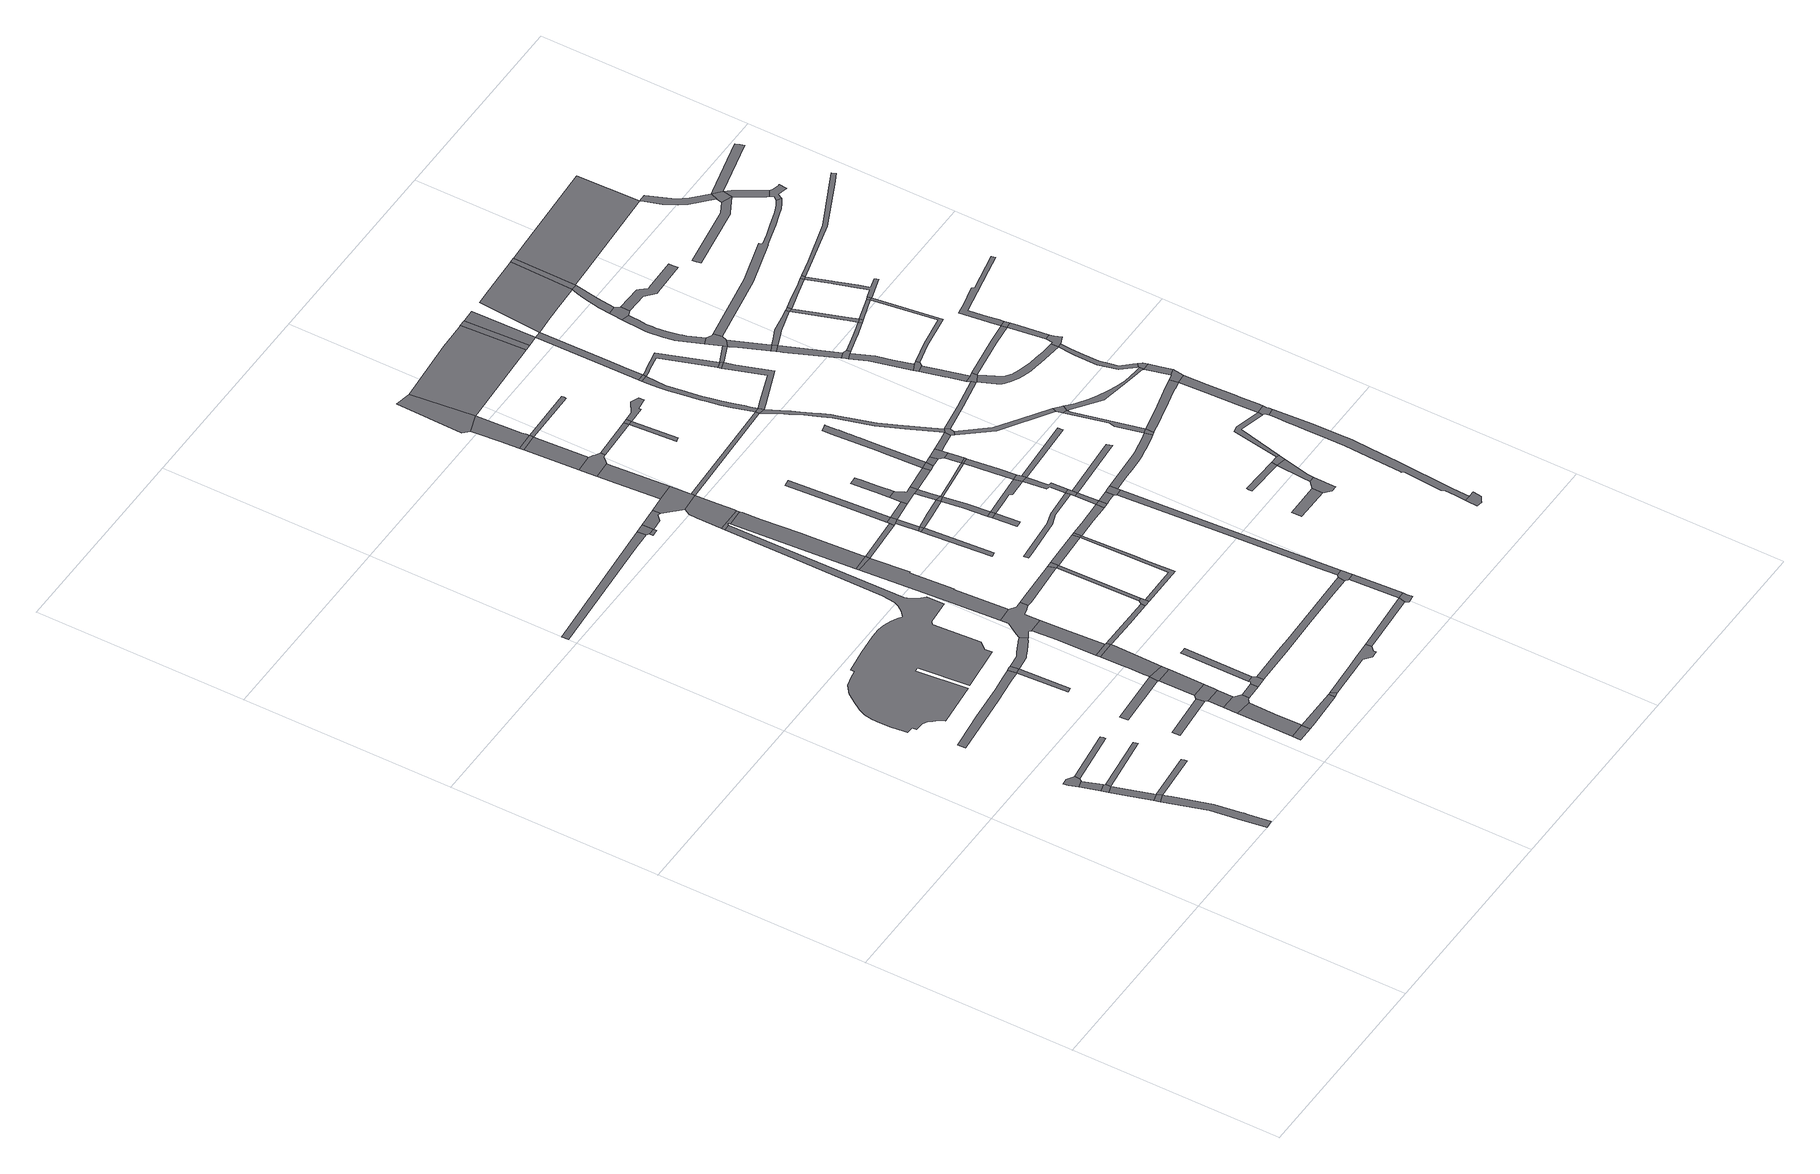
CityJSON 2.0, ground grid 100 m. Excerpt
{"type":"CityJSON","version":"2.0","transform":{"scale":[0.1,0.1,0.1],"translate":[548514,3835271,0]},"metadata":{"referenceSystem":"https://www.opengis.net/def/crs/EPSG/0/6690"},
"CityObjects":{
"road1":{"type":"Road","attributes":{"RoadStructureAttribute.sectionType":"1"},"geometry":[{"type":"MultiSurface","lod":"1","boundaries":[[[0,1,2,3,4,5,6,7,8,9,10,11,12]]]}]},
"road2":{"type":"Road","geometry":[{"type":"MultiSurface","lod":"1","boundaries":[[[13,14,15,16,17]]]}]},
"road3":{"type":"Road","attributes":{"RoadStructureAttribute.sectionType":"1"},"geometry":[{"type":"MultiSurface","lod":"1","boundaries":[[[18,19,20,14,13]]]}]},
"road4":{"type":"Road","attributes":{"RoadStructureAttribute.sectionType":"1"},"geometry":[{"type":"MultiSurface","lod":"1","boundaries":[[[16,15,21,22,23]]]}]},
"road5":{"type":"Road","geometry":[{"type":"MultiSurface","lod":"1","boundaries":[[[23,22,7,6]]]}]},
"road6":{"type":"Road","geometry":[{"type":"MultiSurface","lod":"1","boundaries":[[[24,25,26,27,28,20,19,29,30,31,32]]]}]},
"road7":{"type":"Road","geometry":[{"type":"MultiSurface","lod":"1","boundaries":[[[33,34,35,23,6]]]}]},
"road8":{"type":"Road","attributes":{"RoadStructureAttribute.sectionType":"1"},"geometry":[{"type":"MultiSurface","lod":"1","boundaries":[[[36,37,38,39,17,16]]]}]},
"road9":{"type":"Road","attributes":{"RoadStructureAttribute.sectionType":"1"},"geometry":[{"type":"MultiSurface","lod":"1","boundaries":[[[40,41,42,32,31]]]}]},
"road10":{"type":"Road","attributes":{"RoadStructureAttribute.sectionType":"1"},"geometry":[{"type":"MultiSurface","lod":"1","boundaries":[[[43,44,45,46,47,48,49,50,51,52,53,54]]]}]},
"road11":{"type":"Road","geometry":[{"type":"MultiSurface","lod":"1","boundaries":[[[55,56,57,58,59]]]}]},
"road12":{"type":"Road","geometry":[{"type":"MultiSurface","lod":"1","boundaries":[[[60,61,62,63]]]}]},
"road13":{"type":"Road","attributes":{"RoadStructureAttribute.sectionType":"1"},"geometry":[{"type":"MultiSurface","lod":"1","boundaries":[[[64,65,66,67,68]]]}]},
"road14":{"type":"Road","geometry":[{"type":"MultiSurface","lod":"1","boundaries":[[[69,70,71,72,54]]]}]},
"road15":{"type":"Road","attributes":{"RoadStructureAttribute.sectionType":"1"},"geometry":[{"type":"MultiSurface","lod":"1","boundaries":[[[73,74,60,63,75,76,77]]]}]},
"road16":{"type":"Road","geometry":[{"type":"MultiSurface","lod":"1","boundaries":[[[78,79,43,54,72]]]}]},
"road17":{"type":"Road","geometry":[{"type":"MultiSurface","lod":"1","boundaries":[[[80,81,82,83,84,85,73,77,86,87,88]]]}]},
"road18":{"type":"Road","attributes":{"RoadStructureAttribute.sectionType":"1"},"geometry":[{"type":"MultiSurface","lod":"1","boundaries":[[[89,90,91,92,93,94,95,96,97,98,99,100,101,102,103,104,105,106,107,108,109,110,111,112,113,114,115,116,117,118,119,120,121,122,123,124,125,126,127,128,129,130,131,132,133,134,135,136,137,138]]]}]},
"road19":{"type":"Road","attributes":{"RoadStructureAttribute.sectionType":"1"},"geometry":[{"type":"MultiSurface","lod":"1","boundaries":[[[139,83,82,140]]]}]},
"road20":{"type":"Road","attributes":{"RoadStructureAttribute.sectionType":"1"},"geometry":[{"type":"MultiSurface","lod":"1","boundaries":[[[141,142,143,144,145]]]}]},
"road21":{"type":"Road","geometry":[{"type":"MultiSurface","lod":"1","boundaries":[[[146,147,148,149,55,59,139,140,150,151]]]}]},
"road22":{"type":"Road","attributes":{"RoadStructureAttribute.sectionType":"1"},"geometry":[{"type":"MultiSurface","lod":"1","boundaries":[[[63,62,152,153,154]]]}]},
"road23":{"type":"Road","attributes":{"RoadStructureAttribute.sectionType":"1"},"geometry":[{"type":"MultiSurface","lod":"1","boundaries":[[[155,156,146,151,157]]]}]},
"road24":{"type":"Road","attributes":{"RoadStructureAttribute.sectionType":"1"},"geometry":[{"type":"MultiSurface","lod":"1","boundaries":[[[158,159,160,161,162,163,78,72,164,165,166,167,168,169]]]}]},
"road25":{"type":"Road","attributes":{"RoadStructureAttribute.sectionType":"1"},"geometry":[{"type":"MultiSurface","lod":"1","boundaries":[[[170,88,87,171]]]}]},
"road26":{"type":"Road","geometry":[{"type":"MultiSurface","lod":"1","boundaries":[[[64,68,155,157,172]]]}]},
"road27":{"type":"Road","attributes":{"RoadStructureAttribute.sectionType":"1"},"geometry":[{"type":"MultiSurface","lod":"1","boundaries":[[[173,174,175,176,177,178,179,180,64,172]]]}]},
"road28":{"type":"Road","geometry":[{"type":"MultiSurface","lod":"1","boundaries":[[[181,182,183,184,170,171,185,186,187]]]}]},
"road29":{"type":"Road","geometry":[{"type":"MultiSurface","lod":"1","boundaries":[[[154,153,188,189]]]}]},
"road30":{"type":"Road","geometry":[{"type":"MultiSurface","lod":"1","boundaries":[[[190,191,175,174,192]]]}]},
"road31":{"type":"Road","attributes":{"RoadStructureAttribute.sectionType":"1"},"geometry":[{"type":"MultiSurface","lod":"1","boundaries":[[[193,194,195,196,181,187]]]}]},
"road32":{"type":"Road","attributes":{"RoadStructureAttribute.sectionType":"1"},"geometry":[{"type":"MultiSurface","lod":"1","boundaries":[[[197,198,199,200,201,202,191,190]]]}]},
"road33":{"type":"Road","geometry":[{"type":"MultiSurface","lod":"1","boundaries":[[[203,204,205,206,207,208,158,169,209,210,211,212,213,214,215,216,217,199,198,218,219,220,221,222,223]]]}]},
"road34":{"type":"Road","geometry":[{"type":"MultiSurface","lod":"1","boundaries":[[[224,225,226,227,228,189,188,229,230,231,232,233,234,235]]]}]},
"road35":{"type":"Road","attributes":{"RoadStructureAttribute.sectionType":"1"},"geometry":[{"type":"MultiSurface","lod":"1","boundaries":[[[236,237,238,205,204,239,240,241,242,243,244]]]}]},
"road36":{"type":"Road","attributes":{"RoadStructureAttribute.sectionType":"1"},"geometry":[{"type":"MultiSurface","lod":"1","boundaries":[[[192,174,245,246,247]]]}]},
"road37":{"type":"Road","geometry":[{"type":"MultiSurface","lod":"1","boundaries":[[[248,249,250,251]]]}]},
"road38":{"type":"Road","attributes":{"RoadStructureAttribute.sectionType":"1"},"geometry":[{"type":"MultiSurface","lod":"1","boundaries":[[[252,141,145,248,251]]]}]},
"road39":{"type":"Road","geometry":[{"type":"MultiSurface","lod":"1","boundaries":[[[253,254,236,244]]]}]},
"road40":{"type":"Road","attributes":{"RoadStructureAttribute.sectionType":"1"},"geometry":[{"type":"MultiSurface","lod":"1","boundaries":[[[255,252,251,256,257,258]]]}]},
"road41":{"type":"Road","attributes":{"RoadStructureAttribute.sectionType":"1"},"geometry":[{"type":"MultiSurface","lod":"1","boundaries":[[[259,260,261,262,223,222,263,264,265,266,267]]]}]},
"road42":{"type":"Road","attributes":{"RoadStructureAttribute.sectionType":"1"},"geometry":[{"type":"MultiSurface","lod":"1","boundaries":[[[268,269,270,271,272,273,274,275,276,277,254,253]]]}]},
"road43":{"type":"Road","geometry":[{"type":"MultiSurface","lod":"1","boundaries":[[[278,279,247,246,280,281]]]}]},
"road44":{"type":"Road","attributes":{"RoadStructureAttribute.sectionType":"1"},"geometry":[{"type":"MultiSurface","lod":"1","boundaries":[[[282,283,284,186,185,285,286,287,288,289]]]}]},
"road45":{"type":"Road","attributes":{"RoadStructureAttribute.sectionType":"1"},"geometry":[{"type":"MultiSurface","lod":"1","boundaries":[[[290,89,138,291,292,275,274,293]]]}]},
"road46":{"type":"Road","attributes":{"RoadStructureAttribute.sectionType":"1"},"geometry":[{"type":"MultiSurface","lod":"1","boundaries":[[[294,267,279,278]]]}]},
"road47":{"type":"Road","geometry":[{"type":"MultiSurface","lod":"1","boundaries":[[[295,296,297,298,299,300,301,290,293]]]}]},
"road48":{"type":"Road","attributes":{"RoadStructureAttribute.sectionType":"1"},"geometry":[{"type":"MultiSurface","lod":"1","boundaries":[[[302,253,244,303,304]]]}]},
"road49":{"type":"Road","geometry":[{"type":"MultiSurface","lod":"1","boundaries":[[[305,306,307,255,258,299,298,308]]]}]},
"road50":{"type":"Road","geometry":[{"type":"MultiSurface","lod":"1","boundaries":[[[309,259,267,294]]]}]},
"road51":{"type":"Road","attributes":{"RoadStructureAttribute.sectionType":"1"},"geometry":[{"type":"MultiSurface","lod":"1","boundaries":[[[310,224,235,311,312]]]}]},
"road52":{"type":"Road","attributes":{"RoadStructureAttribute.sectionType":"1"},"geometry":[{"type":"MultiSurface","lod":"1","boundaries":[[[313,314,315,316,317]]]}]},
"road53":{"type":"Road","attributes":{"RoadStructureAttribute.sectionType":"1"},"geometry":[{"type":"MultiSurface","lod":"1","boundaries":[[[318,319,320,307,306]]]}]},
"road54":{"type":"Road","attributes":{"RoadStructureAttribute.sectionType":"1"},"geometry":[{"type":"MultiSurface","lod":"1","boundaries":[[[321,322,323,324,325,326,327,281,280]]]}]},
"road55":{"type":"Road","geometry":[{"type":"MultiSurface","lod":"1","boundaries":[[[328,329,317,316]]]}]},
"road56":{"type":"Road","attributes":{"RoadStructureAttribute.sectionType":"1"},"geometry":[{"type":"MultiSurface","lod":"1","boundaries":[[[330,331,332,333,329,328]]]}]},
"road57":{"type":"Road","geometry":[{"type":"MultiSurface","lod":"1","boundaries":[[[334,335,302,304,332,331]]]}]},
"road58":{"type":"Road","attributes":{"RoadStructureAttribute.sectionType":"1"},"geometry":[{"type":"MultiSurface","lod":"1","boundaries":[[[336,337,309,294,338,326]]]}]},
"road59":{"type":"Road","geometry":[{"type":"MultiSurface","lod":"1","boundaries":[[[339,340,341,342,343,319,318,344,345,346,347,348]]]}]},
"road60":{"type":"Road","attributes":{"RoadStructureAttribute.sectionType":"1"},"geometry":[{"type":"MultiSurface","lod":"1","boundaries":[[[349,350,351,342,341]]]}]},
"road61":{"type":"Road","attributes":{"RoadStructureAttribute.sectionType":"1"},"geometry":[{"type":"MultiSurface","lod":"1","boundaries":[[[352,353,354,355,356,335,334]]]}]},
"road62":{"type":"Road","attributes":{"RoadStructureAttribute.sectionType":"1"},"geometry":[{"type":"MultiSurface","lod":"1","boundaries":[[[357,334,331,358]]]}]},
"road63":{"type":"Road","geometry":[{"type":"MultiSurface","lod":"1","boundaries":[[[359,360,351,350]]]}]},
"road64":{"type":"Road","attributes":{"RoadStructureAttribute.sectionType":"1"},"geometry":[{"type":"MultiSurface","lod":"1","boundaries":[[[361,362,363,328,316,364,365]]]}]},
"road65":{"type":"Road","geometry":[{"type":"MultiSurface","lod":"1","boundaries":[[[366,367,310,312,368,369,370,371]]]}]},
"road66":{"type":"Road","attributes":{"RoadStructureAttribute.sectionType":"1"},"geometry":[{"type":"MultiSurface","lod":"1","boundaries":[[[372,373,374,375,376,377,378,360,359]]]}]},
"road67":{"type":"Road","geometry":[{"type":"MultiSurface","lod":"1","boundaries":[[[379,336,326,325]]]}]},
"road68":{"type":"Road","geometry":[{"type":"MultiSurface","lod":"1","boundaries":[[[380,381,382,383,384]]]}]},
"road69":{"type":"Road","attributes":{"RoadStructureAttribute.sectionType":"1"},"geometry":[{"type":"MultiSurface","lod":"1","boundaries":[[[385,386,310,367]]]}]},
"road70":{"type":"Road","attributes":{"RoadStructureAttribute.sectionType":"1"},"geometry":[{"type":"MultiSurface","lod":"1","boundaries":[[[387,388,389,390,391,392,393,394,395,396,397,398]]]}]},
"road71":{"type":"Road","geometry":[{"type":"MultiSurface","lod":"1","boundaries":[[[399,400,384,383]]]}]},
"road72":{"type":"Road","geometry":[{"type":"MultiSurface","lod":"1","boundaries":[[[401,402,375,374,403]]]}]},
"road73":{"type":"Road","geometry":[{"type":"MultiSurface","lod":"1","boundaries":[[[404,405,406,407,282,289,408,409,386,385]]]}]},
"road74":{"type":"Road","attributes":{"RoadStructureAttribute.sectionType":"1"},"geometry":[{"type":"MultiSurface","lod":"1","boundaries":[[[410,411,412,365,413,400,399]]]}]},
"road75":{"type":"Road","geometry":[{"type":"MultiSurface","lod":"1","boundaries":[[[414,415,416,417,418,419,357,358,420,421,422]]]}]},
"road76":{"type":"Road","geometry":[{"type":"MultiSurface","lod":"1","boundaries":[[[423,424,425,426,427,428,429,430,431,432,418,417]]]}]},
"road77":{"type":"Road","geometry":[{"type":"MultiSurface","lod":"1","boundaries":[[[361,365,412,433]]]}]},
"road78":{"type":"Road","attributes":{"RoadStructureAttribute.sectionType":"1"},"geometry":[{"type":"MultiSurface","lod":"1","boundaries":[[[434,348,347,435]]]}]},
"road79":{"type":"Road","attributes":{"RoadStructureAttribute.sectionType":"1"},"geometry":[{"type":"MultiSurface","lod":"1","boundaries":[[[420,436,361,433,437,421]]]}]},
"road80":{"type":"Road","attributes":{"RoadStructureAttribute.sectionType":"1"},"geometry":[{"type":"MultiSurface","lod":"1","boundaries":[[[438,439,379,325,440,441]]]}]},
"road81":{"type":"Road","attributes":{"RoadStructureAttribute.sectionType":"1"},"geometry":[{"type":"MultiSurface","lod":"1","boundaries":[[[442,308,298,443]]]}]},
"road82":{"type":"Road","attributes":{"RoadStructureAttribute.sectionType":"1"},"geometry":[{"type":"MultiSurface","lod":"1","boundaries":[[[444,445,446,359,350]]]}]},
"road83":{"type":"Road","attributes":{"RoadStructureAttribute.sectionType":"1"},"geometry":[{"type":"MultiSurface","lod":"1","boundaries":[[[447,448,399,383,449,450,451,452]]]}]},
"road84":{"type":"Road","attributes":{"RoadStructureAttribute.sectionType":"1"},"geometry":[{"type":"MultiSurface","lod":"1","boundaries":[[[453,454,455,456,435]]]}]},
"road85":{"type":"Road","attributes":{"RoadStructureAttribute.sectionType":"1"},"geometry":[{"type":"MultiSurface","lod":"1","boundaries":[[[457,458,422,421,459,460]]]}]},
"road86":{"type":"Road","attributes":{"RoadStructureAttribute.sectionType":"1"},"geometry":[{"type":"MultiSurface","lod":"1","boundaries":[[[461,462,463,464,465,466,405,404]]]}]},
"road87":{"type":"Road","geometry":[{"type":"MultiSurface","lod":"1","boundaries":[[[467,434,435,456]]]}]},
"road88":{"type":"Road","attributes":{"RoadStructureAttribute.sectionType":"1"},"geometry":[{"type":"MultiSurface","lod":"1","boundaries":[[[468,469,470,433,412,471,472,473]]]}]},
"road89":{"type":"Road","geometry":[{"type":"MultiSurface","lod":"1","boundaries":[[[474,438,441,475]]]}]},
"road90":{"type":"Road","attributes":{"RoadStructureAttribute.sectionType":"1"},"geometry":[{"type":"MultiSurface","lod":"1","boundaries":[[[476,477,438,474]]]}]},
"road91":{"type":"Road","geometry":[{"type":"MultiSurface","lod":"1","boundaries":[[[478,387,398,477,476,479]]]}]},
"road92":{"type":"Road","geometry":[{"type":"MultiSurface","lod":"1","boundaries":[[[480,457,460,481]]]}]},
"road93":{"type":"Road","attributes":{"RoadStructureAttribute.sectionType":"1"},"geometry":[{"type":"MultiSurface","lod":"1","boundaries":[[[482,483,474,475,484,485]]]}]},
"road94":{"type":"Road","attributes":{"RoadStructureAttribute.sectionType":"1"},"geometry":[{"type":"MultiSurface","lod":"1","boundaries":[[[452,486,487,387,478,488,489,490]]]}]},
"road95":{"type":"Road","geometry":[{"type":"MultiSurface","lod":"1","boundaries":[[[491,492,493,494,495,496,467,456]]]}]},
"road96":{"type":"Road","geometry":[{"type":"MultiSurface","lod":"1","boundaries":[[[497,447,452,490,498]]]}]},
"road97":{"type":"Road","attributes":{"RoadStructureAttribute.sectionType":"1"},"geometry":[{"type":"MultiSurface","lod":"1","boundaries":[[[499,500,480,481,501]]]}]},
"road98":{"type":"Road","attributes":{"RoadStructureAttribute.sectionType":"1"},"geometry":[{"type":"MultiSurface","lod":"1","boundaries":[[[502,503,504,473,505,506,447,497]]]}]},
"road99":{"type":"Road","geometry":[{"type":"MultiSurface","lod":"1","boundaries":[[[507,508,482,485,464,463,509]]]}]},
"road100":{"type":"Road","attributes":{"RoadStructureAttribute.sectionType":"1"},"geometry":[{"type":"MultiSurface","lod":"1","boundaries":[[[510,511,512,513,514,515,516,517,518,519,520,521,522,523,524,525,526,527,457,480]]]}]},
"road101":{"type":"Road","attributes":{"RoadStructureAttribute.sectionType":"1"},"geometry":[{"type":"MultiSurface","lod":"1","boundaries":[[[528,529,530,403,374,531,532]]]}]},
"road102":{"type":"Road","geometry":[{"type":"MultiSurface","lod":"1","boundaries":[[[533,468,473,504]]]}]},
"road103":{"type":"Road","attributes":{"RoadStructureAttribute.sectionType":"1"},"geometry":[{"type":"MultiSurface","lod":"1","boundaries":[[[534,535,536,537,468,533]]]}]},
"road104":{"type":"Road","geometry":[{"type":"MultiSurface","lod":"1","boundaries":[[[538,499,501,536,535,539]]]}]},
"road105":{"type":"Road","geometry":[{"type":"MultiSurface","lod":"1","boundaries":[[[540,442,443,541]]]}]},
"road106":{"type":"Road","attributes":{"RoadStructureAttribute.sectionType":"1"},"geometry":[{"type":"MultiSurface","lod":"1","boundaries":[[[542,543,538,539,544,545]]]}]},
"road107":{"type":"Road","attributes":{"RoadStructureAttribute.sectionType":"1"},"geometry":[{"type":"MultiSurface","lod":"1","boundaries":[[[546,547,479,476]]]}]},
"road108":{"type":"Road","attributes":{"RoadStructureAttribute.sectionType":"1"},"geometry":[{"type":"MultiSurface","lod":"1","boundaries":[[[548,549,550,551,552,553,554,555,556,557,558,559,442,540,560,561,562,563,564,565,566,567,568,569,570,571,572]]]}]},
"road109":{"type":"Road","attributes":{"RoadStructureAttribute.sectionType":"1"},"geometry":[{"type":"MultiSurface","lod":"1","boundaries":[[[443,573,574,575,576,577,578,579,580,581,582,583,584,585,542,586,587,588,589,590,591,592,593,594,595,596,597,598,541]]]}]},
"road110":{"type":"Road","geometry":[{"type":"MultiSurface","lod":"1","boundaries":[[[599,600,601,602]]]}]},
"road111":{"type":"Road","attributes":{"RoadStructureAttribute.sectionType":"1"},"geometry":[{"type":"MultiSurface","lod":"1","boundaries":[[[603,604,498,490]]]}]},
"road112":{"type":"Road","geometry":[{"type":"MultiSurface","lod":"1","boundaries":[[[605,606,548,572]]]}]},
"road113":{"type":"Road","geometry":[{"type":"MultiSurface","lod":"1","boundaries":[[[586,542,545,607,608,609]]]}]},
"road114":{"type":"Road","attributes":{"RoadStructureAttribute.sectionType":"1"},"geometry":[{"type":"MultiSurface","lod":"1","boundaries":[[[610,611,612,613,614,615,616,617,618,619,507,509,620,621,622,623,624,625,626,627,628,629,630]]]}]},
"road115":{"type":"Road","attributes":{"RoadStructureAttribute.sectionType":"1"},"geometry":[{"type":"MultiSurface","lod":"1","boundaries":[[[631,632,633,634,635,636,606,605]]]}]},
"road116":{"type":"Road","geometry":[{"type":"MultiSurface","lod":"1","boundaries":[[[637,638,639,640,641]]]}]},
"road117":{"type":"Road","geometry":[{"type":"MultiSurface","lod":"1","boundaries":[[[642,602,601,643,644,645]]]}]},
"road118":{"type":"Road","attributes":{"RoadStructureAttribute.sectionType":"1"},"geometry":[{"type":"MultiSurface","lod":"1","boundaries":[[[646,647,648,649,650,651,652,653,540,541]]]}]},
"road119":{"type":"Road","geometry":[{"type":"MultiSurface","lod":"1","boundaries":[[[654,528,532,655]]]}]},
"road120":{"type":"Road","attributes":{"RoadStructureAttribute.sectionType":"1"},"geometry":[{"type":"MultiSurface","lod":"1","boundaries":[[[656,657,658,605,572,659,660,661,662,663]]]}]},
"road121":{"type":"Road","attributes":{"RoadStructureAttribute.sectionType":"1"},"geometry":[{"type":"MultiSurface","lod":"1","boundaries":[[[664,665,608,607,666,667,668]]]}]},
"road122":{"type":"Road","attributes":{"RoadStructureAttribute.sectionType":"1"},"geometry":[{"type":"MultiSurface","lod":"1","boundaries":[[[669,670,654,655,671,672,634]]]}]},
"road123":{"type":"Road","attributes":{"RoadStructureAttribute.sectionType":"1"},"geometry":[{"type":"MultiSurface","lod":"1","boundaries":[[[640,673,642,645,674,675]]]}]},
"road124":{"type":"Road","geometry":[{"type":"MultiSurface","lod":"1","boundaries":[[[663,662,650,649]]]}]},
"road125":{"type":"Road","geometry":[{"type":"MultiSurface","lod":"1","boundaries":[[[676,677,678,679,680,681,682,683,684]]]}]},
"road126":{"type":"Road","attributes":{"RoadStructureAttribute.sectionType":"1"},"geometry":[{"type":"MultiSurface","lod":"1","boundaries":[[[685,686,586,609,687,688]]]}]},
"road127":{"type":"Road","geometry":[{"type":"MultiSurface","lod":"1","boundaries":[[[641,640,675,689,690]]]}]},
"road128":{"type":"Road","geometry":[{"type":"MultiSurface","lod":"1","boundaries":[[[691,610,630,692]]]}]},
"road129":{"type":"Road","attributes":{"RoadStructureAttribute.sectionType":"1"},"geometry":[{"type":"MultiSurface","lod":"1","boundaries":[[[693,663,649,694]]]}]},
"road130":{"type":"Road","attributes":{"RoadStructureAttribute.sectionType":"1"},"geometry":[{"type":"MultiSurface","lod":"1","boundaries":[[[695,696,697,610,691,698,699]]]}]},
"road131":{"type":"Road","geometry":[{"type":"MultiSurface","lod":"1","boundaries":[[[700,668,667,701,695,699,702]]]}]},
"road132":{"type":"Road","geometry":[{"type":"MultiSurface","lod":"1","boundaries":[[[703,704,705,693,694,706,707,708]]]}]},
"road133":{"type":"Road","attributes":{"RoadStructureAttribute.sectionType":"1"},"geometry":[{"type":"MultiSurface","lod":"1","boundaries":[[[709,710,706,694,711,712,713,714]]]}]},
"road134":{"type":"Road","attributes":{"RoadStructureAttribute.sectionType":"1"},"geometry":[{"type":"MultiSurface","lod":"1","boundaries":[[[715,716,717,718,719,720,721,722,723,705,704,724,725,726,727,728,729,730,731,732,733,734]]]}]},
"road135":{"type":"Road","geometry":[{"type":"MultiSurface","lod":"1","boundaries":[[[714,713,735,736]]]}]},
"road136":{"type":"Road","attributes":{"RoadStructureAttribute.sectionType":"1"},"geometry":[{"type":"MultiSurface","lod":"1","boundaries":[[[737,738,739,740,741,742,743,744,745,746,747,748,749,750,751,752,753,754,755,756,757,758,759,760,761,762,763,676,684]]]}]},
"road137":{"type":"Road","attributes":{"RoadStructureAttribute.sectionType":"1"},"geometry":[{"type":"MultiSurface","lod":"1","boundaries":[[[764,736,735,765,766,767,768,769]]]}]},
"road138":{"type":"Road","attributes":{"RoadStructureAttribute.sectionType":"1"},"geometry":[{"type":"MultiSurface","lod":"1","boundaries":[[[770,771,690,689,772,773,774]]]}]},
"road139":{"type":"Road","attributes":{"RoadStructureAttribute.sectionType":"1"},"geometry":[{"type":"MultiSurface","lod":"1","boundaries":[[[775,776,777,778,779,780,781,782]]]}]},
"road140":{"type":"Road","geometry":[{"type":"MultiSurface","lod":"1","boundaries":[[[783,782,781,685,688,784,785]]]}]},
"road141":{"type":"Road","attributes":{"RoadStructureAttribute.sectionType":"1"},"geometry":[{"type":"MultiSurface","lod":"1","boundaries":[[[786,787,788,789,790,791,792,633,793,794,795,796,797]]]}]},
"road142":{"type":"Road","attributes":{"RoadStructureAttribute.sectionType":"1"},"geometry":[{"type":"MultiSurface","lod":"1","boundaries":[[[798,799,800,801,802,803,804,805,806]]]}]},
"road143":{"type":"Road","geometry":[{"type":"MultiSurface","lod":"1","boundaries":[[[769,768,807,802,801,808,809]]]}]},
"road144":{"type":"Road","geometry":[{"type":"MultiSurface","lod":"1","boundaries":[[[810,806,805,778,777,811,812,813]]]}]},
"road145":{"type":"Road","geometry":[{"type":"MultiSurface","lod":"1","boundaries":[[[814,815,816,817,818,715,734,819,820,821,822]]]}]},
"road146":{"type":"Road","attributes":{"RoadStructureAttribute.sectionType":"1"},"geometry":[{"type":"MultiSurface","lod":"1","boundaries":[[[823,824,825,691,692,826,827,828,829,830,831,832,833]]]}]},
"road147":{"type":"Road","attributes":{"RoadStructureAttribute.sectionType":"1"},"geometry":[{"type":"MultiSurface","lod":"1","boundaries":[[[797,834,835,836,837,838,817,816,839,840]]]}]},
"road148":{"type":"Road","attributes":{"RoadStructureAttribute.sectionType":"1"},"geometry":[{"type":"MultiSurface","lod":"1","boundaries":[[[841,842,843,844,845,846,847,848,702,699,849,850,851,852,853]]]}]},
"road149":{"type":"Road","attributes":{"RoadStructureAttribute.sectionType":"1"},"geometry":[{"type":"MultiSurface","lod":"1","boundaries":[[[854,855,856,857,714,736,858,859,860]]]}]},
"road150":{"type":"Road","attributes":{"RoadStructureAttribute.sectionType":"1"},"geometry":[{"type":"MultiSurface","lod":"1","boundaries":[[[861,862,863,809,808,864,865,866,867]]]}]},
"road151":{"type":"Road","geometry":[{"type":"MultiSurface","lod":"1","boundaries":[[[868,869,870,774,773,871,872,873,749,748]]]}]},
"road152":{"type":"Road","attributes":{"RoadStructureAttribute.sectionType":"1"},"geometry":[{"type":"MultiSurface","lod":"1","boundaries":[[[874,875,876,877,878,879,880,881,785,784,882,883,884,885,886,887,888,889,890,891,892,893]]]}]},
"road153":{"type":"Road","geometry":[{"type":"MultiSurface","lod":"1","boundaries":[[[894,786,797,840,895,896]]]}]},
"road154":{"type":"Road","attributes":{"RoadStructureAttribute.sectionType":"1"},"geometry":[{"type":"MultiSurface","lod":"1","boundaries":[[[897,898,899,900,901,902,833,903,904,905,774,870]]]}]},
"road155":{"type":"Road","attributes":{"RoadStructureAttribute.sectionType":"1"},"geometry":[{"type":"MultiSurface","lod":"1","boundaries":[[[906,907,783,785,908,909,910]]]}]},
"road156":{"type":"Road","attributes":{"RoadStructureAttribute.sectionType":"1"},"geometry":[{"type":"MultiSurface","lod":"1","boundaries":[[[911,912,913,914,915,916,917,918,919,920,822,821]]]}]},
"road157":{"type":"Road","geometry":[{"type":"MultiSurface","lod":"1","boundaries":[[[921,854,860,922]]]}]},
"road158":{"type":"Road","attributes":{"RoadStructureAttribute.sectionType":"1"},"geometry":[{"type":"MultiSurface","lod":"1","boundaries":[[[860,923,924,925,861,926,927,928,929,922]]]}]},
"road159":{"type":"Road","geometry":[{"type":"MultiSurface","lod":"1","boundaries":[[[926,861,867,930]]]}]},
"road160":{"type":"Road","attributes":{"RoadStructureAttribute.sectionType":"1"},"geometry":[{"type":"MultiSurface","lod":"1","boundaries":[[[931,932,933,934,935,936,810,813]]]}]},
"road161":{"type":"Road","geometry":[{"type":"MultiSurface","lod":"1","boundaries":[[[937,938,939,823,833,902]]]}]},
"road162":{"type":"Road","attributes":{"RoadStructureAttribute.sectionType":"1"},"geometry":[{"type":"MultiSurface","lod":"1","boundaries":[[[940,941,942,938,937]]]}]},
"road163":{"type":"Road","geometry":[{"type":"MultiSurface","lod":"1","boundaries":[[[943,944,945,946,853,852,947,942,941,948]]]}]},
"road164":{"type":"Road","attributes":{"RoadStructureAttribute.sectionType":"1"},"geometry":[{"type":"MultiSurface","lod":"1","boundaries":[[[949,950,951,952,953,954,955,892,956,957,958,959,960,961,945,944]]]}]},
"road165":{"type":"Road","attributes":{"RoadStructureAttribute.sectionType":"1"},"geometry":[{"type":"MultiSurface","lod":"1","boundaries":[[[962,926,930,934]]]}]},
"road166":{"type":"Road","attributes":{"RoadStructureAttribute.sectionType":"1"},"geometry":[{"type":"MultiSurface","lod":"1","boundaries":[[[963,964,965,966,921,922,967,968]]]}]},
"road167":{"type":"Road","geometry":[{"type":"MultiSurface","lod":"1","boundaries":[[[969,970,971,893,892,955,972,973]]]}]},
"road168":{"type":"Road","attributes":{"RoadStructureAttribute.sectionType":"1"},"geometry":[{"type":"MultiSurface","lod":"1","boundaries":[[[974,975,910,976,970,969]]]}]},
"road169":{"type":"Road","geometry":[{"type":"MultiSurface","lod":"1","boundaries":[[[977,906,910,975]]]}]},
"road170":{"type":"Road","geometry":[{"type":"MultiSurface","lod":"1","boundaries":[[[978,962,934,933]]]}]},
"road171":{"type":"Road","geometry":[{"type":"MultiSurface","lod":"1","boundaries":[[[979,963,968,980]]]}]},
"road172":{"type":"Road","attributes":{"RoadStructureAttribute.sectionType":"1"},"geometry":[{"type":"MultiSurface","lod":"1","boundaries":[[[981,982,983,984,985,986,987,988,708,707,989,990,991,992,993,994,995,996,997]]]}]},
"road173":{"type":"Road","attributes":{"RoadStructureAttribute.sectionType":"1"},"geometry":[{"type":"MultiSurface","lod":"1","boundaries":[[[998,999,1000,1001,1002,1003,1004,1005,980,968,1006,1007,1008,1009,1010,978,933]]]}]},
"road174":{"type":"Road","attributes":{"RoadStructureAttribute.sectionType":"1"},"geometry":[{"type":"MultiSurface","lod":"1","boundaries":[[[1011,1012,896,895,1013,1014]]]}]},
"road175":{"type":"Road","attributes":{"RoadStructureAttribute.sectionType":"1"},"geometry":[{"type":"MultiSurface","lod":"1","boundaries":[[[1015,1016,1017,1018,1019,1020,1021,1022,1023,906,977,1024,1025,1026,1027,1028,1029]]]}]},
"road176":{"type":"Road","attributes":{"RoadStructureAttribute.sectionType":"1"},"geometry":[{"type":"MultiSurface","lod":"1","boundaries":[[[1030,1031,1032,1033,1034,1035,1036,1037,1038]]]}]},
"road177":{"type":"Road","attributes":{"RoadStructureAttribute.sectionType":"1"},"geometry":[{"type":"MultiSurface","lod":"1","boundaries":[[[1039,1040,1041,979,980,1042,1043,1044]]]}]},
"road178":{"type":"Road","attributes":{"RoadStructureAttribute.sectionType":"1"},"geometry":[{"type":"MultiSurface","lod":"1","boundaries":[[[1045,1046,1047,1014,1048,1049,1050,1051,1052,1053,1054]]]}]},
"road179":{"type":"Road","geometry":[{"type":"MultiSurface","lod":"1","boundaries":[[[1054,1053,1055,1030,1038,1056,1057,1058]]]}]},
"road180":{"type":"Road","attributes":{"RoadStructureAttribute.sectionType":"1"},"geometry":[{"type":"MultiSurface","lod":"1","boundaries":[[[1059,1058,1057,1060,1061,1062]]]}]},
"road181":{"type":"Road","geometry":[{"type":"MultiSurface","lod":"1","boundaries":[[[1063,1064,1065,1066,1062,1061,1067,1068,981,997,1069,1070,1071]]]}]},
"road182":{"type":"Road","attributes":{"RoadStructureAttribute.sectionType":"1"},"geometry":[{"type":"MultiSurface","lod":"1","boundaries":[[[1072,1073,1074,1075,1076,1077,1078,1054,1058]]]}]}
},
"vertices":[
[573,110,0],[570,128,0],[570,132,0],[549,260,0],[499,434,0],[491,462,0],[489,468,0],[450,456,0],[512,257,0],[529,132,0],[532,110,0],[548,0,0],[586,5,0],
[414,709,0],[377,697,0],[386,668,0],[420,679,0],[420,701,0],
[413,713,0],[384,798,0],[349,788,0],
[403,611,0],[442,483,0],[479,494,0],
[384,842,0],[367,854,0],[361,858,0],[331,852,0],[336,830,0],[385,800,0],[386,802,0],[391,811,0],[393,836,0],
[713,488,0],[711,501,0],[709,514,0],
[696,714,0],[697,714,0],[694,724,0],[691,734,0],
[653,843,0],[652,856,0],[650,868,0],
[788,1400,0],[740,1393,0],[662,1383,0],[490,1367,0],[323,1347,0],[302,1345,0],[304,1308,0],[613,1339,0],[743,1354,0],[779,1357,0],[786,1358,0],[794,1359,0],
[1046,647,0],[825,628,0],[827,609,0],[828,590,0],[1053,609,0],
[1065,193,0],[1065,153,0],[1139,153,0],[1140,193,0],
[1060,880,0],[793,862,0],[794,842,0],[796,822,0],[1056,837,0],
[808,1120,0],[819,1121,0],[830,1123,0],[819,1362,0],
[1064,456,0],[1064,347,0],[1140,207,0],[1139,309,0],[1141,447,0],
[813,1403,0],[802,1402,0],
[1163,501,0],[1146,516,0],[1137,524,0],[1063,523,0],[1063,507,0],[1064,485,0],[1157,463,0],[1167,464,0],[1166,498,0],
[895,2828,0],[896,2497,0],[898,2069,0],[891,2007,0],[880,1983,0],[862,1958,0],[835,1934,0],[814,1947,0],[785,1963,0],[749,1975,0],[715,1980,0],[670,1980,0],[563,1970,0],[454,1954,0],[455,1935,0],[418,1929,0],[368,1917,0],[329,1886,0],[300,1842,0],[271,1799,0],[257,1766,0],[250,1725,0],[248,1687,0],[251,1632,0],[257,1574,0],[260,1560,0],[290,1558,0],[295,1538,0],[333,1535,0],[354,1523,0],[369,1505,0],[387,1485,0],[399,1462,0],[612,1483,0],[587,1723,0],[607,1723,0],[630,1486,0],[848,1510,0],[845,1544,0],[874,1582,0],[859,1807,0],[872,1818,0],[990,1828,0],[986,1910,0],[969,1927,0],[954,1945,0],[943,1964,0],[935,1990,0],[928,2497,0],[923,2829,0],
[1062,599,0],[1137,598,0],
[696,3131,0],[1,3072,0],[4,3041,0],[605,3086,0],[699,3089,0],
[1062,663,0],[1050,650,0],[1049,649,0],[1047,647,0],[1138,618,0],[1138,663,0],
[1178,155,0],[1355,163,0],[1354,195,0],
[1060,834,0],[1060,810,0],[1139,834,0],
[978,1460,0],[977,1459,0],[970,1456,0],[898,1422,0],[895,1420,0],[877,1411,0],[892,1373,0],[901,1378,0],[929,1392,0],[984,1420,0],[986,1422,0],[995,1427,0],
[1239,501,0],[1240,466,0],
[1139,870,0],
[1142,1103,0],[1142,1114,0],[1055,1112,0],[1057,1012,0],[1059,980,0],[1059,913,0],[1059,908,0],[1060,886,0],
[1249,517,0],[1249,507,0],[1246,505,0],[1243,504,0],[1290,468,0],[1289,502,0],[1279,517,0],
[1380,168,0],[1369,195,0],
[1129,1136,0],[1054,1134,0],[1136,1136,0],
[1278,842,0],[1263,843,0],[1248,844,0],[1248,843,0],
[1116,1327,0],[1111,1440,0],[1040,1437,0],[1040,1433,0],[1041,1421,0],[1050,1317,0],
[1129,1564,0],[1099,1583,0],[1025,1578,0],[1028,1540,0],[992,1482,0],[981,1464,0],[1010,1436,0],[1011,1436,0],[1019,1441,0],[1023,1443,0],[1027,1445,0],[1030,1445,0],[1033,1444,0],[1036,1443,0],[1038,1441,0],[1107,1512,0],[1111,1513,0],[1136,1520,0],[1149,1524,0],[1160,1527,0],[1158,1565,0],
[1687,219,0],[1671,218,0],[1618,214,0],[1525,207,0],[1507,205,0],[1508,176,0],[1523,177,0],[1604,183,0],[1637,155,0],[1671,158,0],[1669,171,0],[1689,191,0],
[978,2232,0],[993,2042,0],[1007,1860,0],[1090,1718,0],[1082,1838,0],[1086,1839,0],[1071,2045,0],[1077,2046,0],[1061,2229,0],
[1285,1113,0],[1410,1113,0],[1410,1133,0],
[712,3082,0],[713,3064,0],[744,3066,0],[744,3082,0],
[740,3135,0],
[1060,2251,0],[977,2245,0],
[837,3143,0],[799,3085,0],[825,3110,0],[840,3106,0],
[1400,1579,0],[1375,1577,0],[1361,1577,0],[1196,1567,0],[1171,1527,0],[1183,1527,0],[1279,1534,0],[1397,1542,0],[1411,1542,0],
[1059,2260,0],[1059,2262,0],[1042,2498,0],[1038,2554,0],[1024,2736,0],[1018,2821,0],[1017,2831,0],[935,2826,0],[942,2736,0],[959,2498,0],
[1440,1151,0],[1422,1151,0],[1440,1113,0],[1440,1131,0],
[1968,521,0],[1545,509,0],[1491,508,0],[1493,474,0],[1543,476,0],[1679,480,0],[1850,485,0],[1964,489,0],
[895,2845,0],[928,2835,0],[934,2839,0],[1016,2846,0],
[1428,1543,0],
[1016,2860,0],[1009,2966,0],[1005,3028,0],[1004,3038,0],[912,3031,0],[894,3002,0],[894,2966,0],
[1279,2267,0],[1072,2230,0],[1280,2246,0],
[1003,3067,0],[996,3155,0],[912,3150,0],[1003,3058,0],
[1427,1580,0],
[1994,242,0],[1974,211,0],[1986,211,0],
[1331,1805,0],[1342,1806,0],[1353,1808,0],[1330,2132,0],[1304,2130,0],
[975,3449,0],[891,3443,0],[897,3354,0],
[1648,1113,0],[1642,1253,0],[1640,1298,0],[1638,1335,0],[1628,1554,0],[1616,1553,0],[1630,1135,0],
[1327,2152,0],[1303,2142,0],
[1321,2213,0],[1316,2255,0],[1294,2247,0],[1297,2213,0],
[1311,2282,0],[1278,2280,0],
[1614,1590,0],[1517,1585,0],[1599,1553,0],
[998,3515,0],[988,3521,0],[970,3532,0],[885,3526,0],[886,3509,0],[992,3467,0],[1003,3479,0],[1004,3481,0],[1018,3482,0],[1017,3504,0],
[955,3778,0],[954,3788,0],[868,3782,0],
[1296,2501,0],[1279,2757,0],[1264,2755,0],[1249,2754,0],[1265,2501,0],
[1414,2295,0],[1415,2266,0],
[953,3808,0],[867,3802,0],
[1497,2176,0],[1474,2173,0],[1408,2164,0],[1409,2142,0],[1502,2154,0],
[2028,230,0],[2028,244,0],[1990,206,0],[1992,203,0],[1997,196,0],[2030,199,0],
[952,3826,0],[950,3845,0],[936,4058,0],[849,4028,0],[850,4008,0],[861,3886,0],[864,3843,0],
[1627,1590,0],
[1538,1809,0],[1552,1811,0],[1566,1812,0],[1557,1925,0],[1528,1922,0],
[2013,478,0],[1981,476,0],
[1811,1742,0],[1674,1731,0],[1626,1715,0],[1619,1713,0],[1432,1698,0],[1400,1695,0],[1402,1671,0],[1433,1674,0],[1625,1692,0],[1629,1693,0],[1677,1711,0],[1814,1720,0],
[1554,1947,0],[1526,1944,0],
[829,4374,0],[821,4056,0],[903,4357,0],
[2009,533,0],[1978,531,0],[1974,527,0],[1972,525,0],[1969,485,0],[1977,479,0],
[1543,2062,0],[1531,2138,0],[1527,2162,0],[1516,2057,0],
[1473,2304,0],[1471,2308,0],[1470,2312,0],[1451,2351,0],[1410,2348,0],[1413,2301,0],[1484,2274,0],[1511,2274,0],[1507,2308,0],
[1448,2383,0],[1448,2385,0],[1445,2426,0],[1439,2502,0],[1436,2531,0],[1417,2529,0],[1399,2528,0],[1400,2502,0],[1408,2385,0],[1408,2380,0],
[1525,2172,0],
[1220,3515,0],[1222,3491,0],
[1491,2222,0],[1518,2225,0],
[1820,1599,0],[1692,1593,0],[1728,1558,0],[1818,1561,0],
[1558,3084,0],[1558,3067,0],
[1221,3793,0],[1221,3805,0],[1221,3816,0],
[1769,1967,0],[1642,1955,0],[1641,1932,0],[1680,1936,0],[1690,1923,0],[1777,1929,0],
[1239,3271,0],[1249,3274,0],[1259,3276,0],[1244,3491,0],
[1633,2323,0],[1623,2322,0],[1624,2286,0],[1637,2288,0],
[2007,566,0],[1972,1121,0],[1944,1557,0],[1913,1555,0],[1946,1047,0],[1970,623,0],
[1243,3517,0],
[1739,2201,0],[1727,2199,0],[1632,2186,0],[1633,2176,0],[1721,2188,0],[1742,2191,0],
[1843,1600,0],[1845,1563,0],
[1837,1700,0],[1815,1699,0],
[1835,1744,0],[1837,1725,0],
[1668,2328,0],[1664,2291,0],
[1902,1605,0],[1845,1600,0],[1869,1565,0],[1905,1568,0],
[1791,1822,0],[1808,1817,0],[1831,1825,0],[1816,1827,0],[1807,1927,0],
[1323,3495,0],[1323,3507,0],[1379,3513,0],[1376,3539,0],[1340,3555,0],[1286,3519,0],
[1799,1970,0],[1802,1949,0],
[1703,2333,0],[1693,2331,0],[1709,2296,0],
[1790,2050,0],[1789,2057,0],[1772,2195,0],[1758,2059,0],[1759,2053,0],
[1940,1608,0],[1917,1606,0],[1943,1570,0],
[1657,2505,0],[1654,2555,0],[1651,2594,0],[1651,2604,0],[1648,2641,0],[1648,2643,0],[1646,2686,0],[1646,2688,0],[1643,2736,0],[1642,2739,0],[1639,2797,0],[1638,2800,0],[1622,2796,0],[1619,2795,0],[1606,2792,0],[1608,2752,0],[1621,2532,0],[1623,2504,0],
[1363,4391,0],[1350,4390,0],[1220,4384,0],[951,4059,0],[1380,4084,0],
[1771,2205,0],
[1764,2263,0],[1762,2280,0],[1731,2276,0],[1738,2218,0],
[1754,2340,0],[1758,2309,0],
[1581,3087,0],[1588,3062,0],
[1860,2355,0],[1814,2348,0],[1794,2315,0],[1856,2325,0],
[2154,1723,0],[2144,1748,0],
[1468,3578,0],[1469,3553,0],[1472,3503,0],[1477,3456,0],[1485,3406,0],[1486,3400,0],[1493,3354,0],[1499,3317,0],[1504,3289,0],[1517,3226,0],[1530,3176,0],[1543,3129,0],[1573,3109,0],[1572,3113,0],[1565,3144,0],[1552,3189,0],[1539,3239,0],[1529,3291,0],[1522,3321,0],[1518,3341,0],[1512,3388,0],[1510,3399,0],[1502,3446,0],[1499,3484,0],[1501,3579,0],
[1562,3060,0],[1579,3032,0],[1607,2977,0],[1617,2958,0],[1630,2935,0],[1645,2903,0],[1658,2870,0],[1673,2835,0],[1691,2793,0],[1740,2621,0],[1792,2506,0],[1802,2484,0],[1842,2396,0],[1875,2368,0],[1853,2416,0],[1815,2502,0],[1813,2506,0],[1760,2624,0],[1724,2749,0],[1714,2783,0],[1706,2813,0],[1690,2851,0],[1673,2885,0],[1652,2930,0],[1637,2963,0],[1617,3005,0],
[2198,887,0],[2198,837,0],[2362,837,0],[2362,887,0],
[2127,1945,0],[2124,1970,0],
[1503,3594,0],[1468,3593,0],
[1866,2312,0],[1883,2325,0],[1888,2345,0],
[2283,1650,0],[2281,1649,0],[2265,1645,0],[2232,1637,0],[2195,1629,0],[2170,1625,0],[2163,1624,0],[2155,1623,0],[2093,1618,0],[1994,1612,0],[1976,1574,0],[2027,1578,0],[2071,1580,0],[2133,1584,0],[2154,1586,0],[2169,1588,0],[2182,1590,0],[2193,1592,0],[2207,1595,0],[2269,1608,0],[2292,1614,0],
[1502,3690,0],[1501,3753,0],[1496,4090,0],[1463,4089,0],[1465,3884,0],[1466,3802,0],
[2223,1119,0],[2221,1105,0],[2221,1091,0],[2405,1083,0],[2407,1110,0],
[2394,916,0],[2393,810,0],[2421,809,0],[2423,916,0],
[1616,3072,0],[1805,3142,0],[1753,3301,0],[1738,3349,0],[1706,3338,0],[1715,3311,0],[1767,3154,0],[1616,3100,0],
[1393,4392,0],[1410,4086,0],
[1640,3622,0],[1542,3602,0],[1530,3599,0],[1535,3585,0],[1545,3588,0],[1618,3602,0],[1701,3354,0],[1730,3363,0],
[2090,2130,0],[1987,2199,0],[1977,2176,0],[2203,2028,0],[2213,2048,0],
[1457,4393,0],[1398,4392,0],[1455,4088,0],[1459,4089,0],
[2394,953,0],[2424,951,0],[2452,1073,0],
[2631,310,0],[2631,299,0],[2627,251,0],[2655,248,0],[2661,253,0],[2685,269,0],[2689,310,0],[2665,309,0],[2658,308,0],
[2173,2418,0],[2020,2389,0],[2030,2369,0],[2180,2398,0],
[2459,1105,0],[2445,1109,0],
[2308,1657,0],[2307,1618,0],
[1821,3403,0],[1828,3387,0],
[2211,1997,0],[2258,1804,0],[2253,1774,0],[2234,1974,0],[2230,1993,0],
[2242,2023,0],[2204,2025,0],[2246,2019,0],
[1851,3472,0],[1825,3486,0],[1793,3473,0],[1858,3409,0],[1868,3434,0],[1862,3474,0],
[1929,3237,0],[1872,3376,0],[1831,3377,0],[1839,3362,0],[1899,3219,0],[1931,3233,0],
[1738,3838,0],[1730,3734,0],[1729,3719,0],[1730,3708,0],[1738,3638,0],[1738,3629,0],[1743,3604,0],[1747,3589,0],[1752,3575,0],[1793,3563,0],[1789,3579,0],[1786,3595,0],[1780,3620,0],[1775,3646,0],[1768,3698,0],[1767,3712,0],[1767,3739,0],[1770,3776,0],[1773,3819,0],[1774,3829,0],
[1908,3197,0],[1941,3211,0],
[2662,393,0],[2670,485,0],[2676,588,0],[2678,624,0],[2682,670,0],[2689,806,0],[2695,898,0],[2694,961,0],[2690,1085,0],[2685,1168,0],[2682,1212,0],[2678,1269,0],[2643,1266,0],[2644,1239,0],[2645,1167,0],[2645,1166,0],[2646,1096,0],[2648,983,0],[2648,902,0],[2645,791,0],[2636,625,0],[2636,623,0],[2641,617,0],[2644,614,0],[2630,428,0],[2637,415,0],[2634,359,0],
[2037,2977,0],[1915,3180,0],[1919,3171,0],[2003,2976,0],[2014,2948,0],[2044,2960,0],
[2513,1344,0],[2485,1339,0],[2508,1319,0],[2629,1288,0],[2632,1311,0],
[2181,2510,0],[2165,2568,0],[2147,2641,0],[2112,2632,0],[2141,2523,0],[2145,2509,0],[2164,2437,0],[2200,2440,0],
[2217,2442,0],[2182,2398,0],[2220,2418,0],
[1793,4409,0],[1784,4408,0],[1691,4403,0],[1603,4398,0],[1575,4397,0],[1538,4395,0],[1521,4394,0],[1589,4097,0],[1622,4099,0],[1663,4101,0],[1779,4108,0],[1785,4109,0],
[2137,2676,0],[2115,2763,0],[2097,2835,0],[2057,2932,0],[2026,2919,0],[2058,2842,0],[2069,2803,0],[2106,2657,0],[2138,2672,0],
[2022,2929,0],[2069,2936,0],[2064,2952,0],
[2156,2676,0],[2148,2643,0],[2150,2646,0],[2160,2660,0],
[1789,3897,0],[1785,3902,0],[1783,3904,0],[1744,3902,0],[1742,3881,0],[1778,3830,0],[1787,3834,0],[1799,3839,0],[1800,3884,0],
[2605,1726,0],[2563,1716,0],[2449,1689,0],[2337,1624,0],[2365,1631,0],[2398,1639,0],[2436,1647,0],[2486,1658,0],[2560,1675,0],[2572,1677,0],[2615,1685,0],
[1774,4077,0],[1765,4039,0],[1758,4007,0],[1749,3956,0],[1748,3946,0],[1793,3990,0],[1814,4106,0],
[2580,1870,0],[2507,1879,0],[2460,1893,0],[2427,1903,0],[2369,1930,0],[2334,1952,0],[2292,1979,0],[2280,1989,0],[2366,1893,0],[2505,1866,0],[2553,1859,0],[2605,1851,0],[2605,1867,0],
[2135,3291,0],[2089,3282,0],[2014,3269,0],[1965,3248,0],[2006,3237,0],[2021,3244,0],[2139,3275,0],
[2231,2998,0],[2184,2985,0],[2154,2977,0],[2139,2955,0],[2172,2964,0],[2222,2978,0],[2236,2983,0],
[2677,1289,0],[2676,1299,0],[2675,1313,0],[2631,1288,0],[2638,1286,0],[2639,1283,0],
[2524,2252,0],[2482,2257,0],[2434,2263,0],[2394,2269,0],[2364,2275,0],[2331,2284,0],[2301,2296,0],[2268,2319,0],[2216,2322,0],[2222,2311,0],[2228,2302,0],[2235,2293,0],[2261,2278,0],[2291,2261,0],[2312,2252,0],[2356,2241,0],[2388,2236,0],[2417,2232,0],[2536,2217,0],[2535,2252,0],
[1816,4411,0],[1814,4111,0],[1816,4410,0],
[2675,1336,0],[2671,1420,0],[2670,1442,0],[2664,1562,0],[2663,1579,0],[2659,1688,0],[2621,1555,0],[2627,1412,0],[2632,1320,0],
[2520,2484,0],[2422,2473,0],[2222,2419,0],[2419,2448,0],[2524,2458,0],
[1903,3836,0],[1945,3796,0],[1956,3796,0],[2123,3802,0],[2122,3824,0],[2121,3847,0],[1960,3842,0],[1954,3842,0],[1929,3871,0],[1921,3880,0],
[2153,3295,0],[2156,3275,0],
[2165,3197,0],[2212,3057,0],[2217,3041,0],[2249,3006,0],[2229,3063,0],[2225,3076,0],[2185,3192,0],
[2254,2988,0],
[2259,2684,0],[2429,2708,0],[2384,3027,0],[2371,3025,0],[2414,2723,0],[2265,2701,0],
[2666,1744,0],[2634,1734,0],[2635,1732,0],
[2651,1803,0],[2641,1848,0],[2606,1847,0],
[2635,1872,0],[2621,1888,0],[2605,1873,0],[2605,1871,0],[2606,1848,0],[2638,1861,0],
[2608,1902,0],[2570,1947,0],[2560,1987,0],[2551,2033,0],[2550,2107,0],[2551,2167,0],[2556,2218,0],[2531,2159,0],[2528,2132,0],[2528,2027,0],[2552,1936,0],[2563,1922,0],[2602,1877,0],
[2366,3041,0],
[2329,3338,0],[2283,3326,0],[2231,3314,0],[2218,3311,0],[2237,3297,0],[2333,3322,0],
[2577,2288,0],[2549,2286,0],[2546,2252,0],[2594,2236,0],[2580,2268,0],
[2558,2424,0],[2553,2462,0],[2531,2411,0],
[2549,2488,0],
[2378,3045,0],
[2348,3342,0],[2348,3325,0],
[2672,3663,0],[2647,3647,0],[2610,3632,0],[2538,3611,0],[2478,3591,0],[2423,3576,0],[2418,3593,0],[2203,3533,0],[2212,3494,0],[2429,3554,0],[2428,3556,0],[2488,3573,0],[2545,3589,0],[2600,3607,0],[2640,3620,0],[2670,3635,0],[2695,3650,0],
[2493,3059,0],[2489,3069,0],[2486,3078,0],[2436,3063,0],[2419,3114,0],[2400,3168,0],[2386,3210,0],[2383,3220,0],[2370,3212,0],[2372,3204,0],[2384,3168,0],[2400,3121,0],[2421,3058,0],
[2368,4442,0],[1893,4414,0],[1905,4115,0],[2378,4143,0],
[2851,2733,0],[2655,2694,0],[2650,2705,0],[2633,2702,0],[2554,2684,0],[2493,2673,0],[2505,2593,0],[2516,2513,0],[2519,2489,0],[2546,2513,0],[2539,2563,0],[2527,2651,0],[2639,2672,0],[2769,2698,0],[2854,2715,0],
[2546,3850,0],[2491,3822,0],[2188,3775,0],[2191,3755,0],[2194,3735,0],[2495,3782,0],[2504,3783,0],[2512,3788,0],[2595,3830,0],
[2929,3555,0],[2645,3422,0],[2433,3363,0],[2650,3403,0],[2895,3515,0],[2938,3535,0],
[2500,3975,0],[2466,4022,0],[2415,4144,0],[2380,4137,0],[2389,4112,0],[2411,4051,0],[2440,3994,0],[2464,3961,0],[2553,3877,0],[2568,3913,0],
[2553,3875,0],[2596,3831,0],[2597,3829,0],[2605,3878,0],
[2629,3851,0],[2671,3709,0],[2677,3700,0],[2708,3719,0],
[2752,3701,0],[2738,3705,0],[2722,3710,0],[2715,3714,0],[2683,3690,0],[2689,3680,0],[2709,3675,0],[2757,3664,0],[2760,3701,0],
[2608,3879,0],[2883,3944,0],[2884,3945,0],[2878,3965,0],[2871,3985,0],[2584,3917,0],[2570,3913,0]
]}
